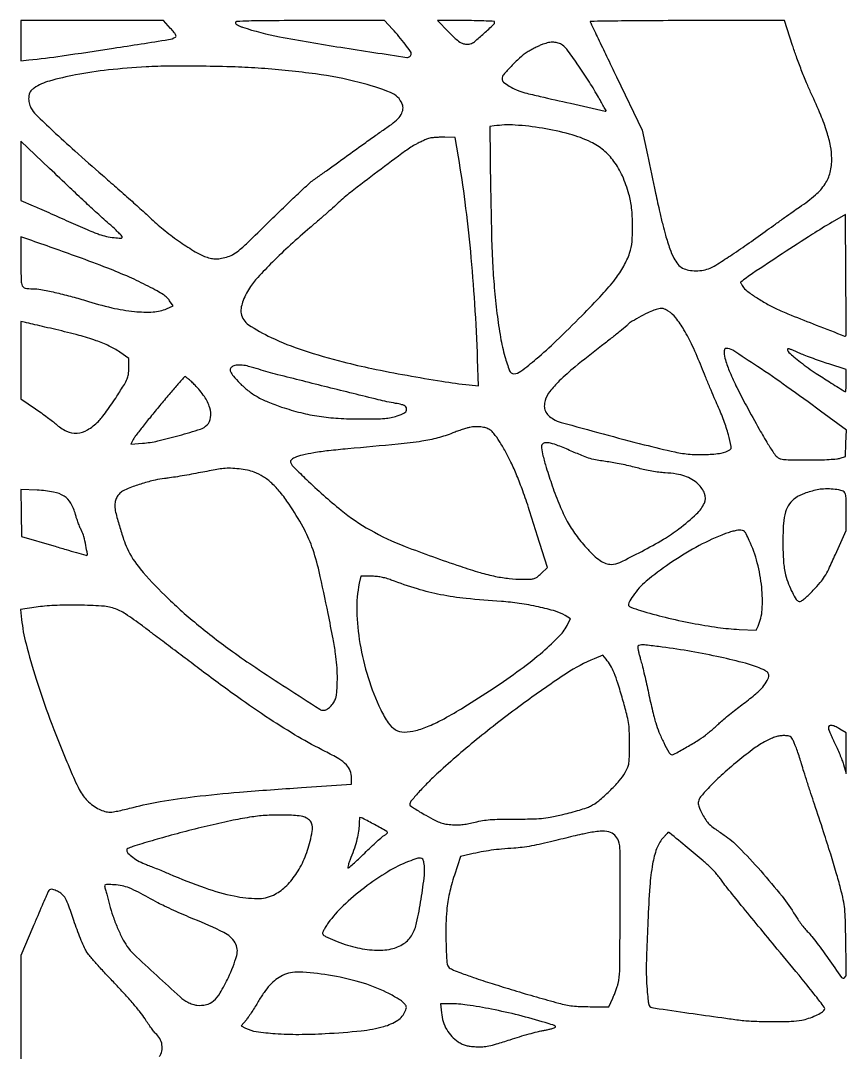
# Model space of a CAD drawing. Extents: x 39 to 593, y 49 to 1210.
# Drawn here: x 39 to 593, y 517 to 1210 of the extents above; entities that cross this region are included whole.
import ezdxf

# ---------------------------------------------------------------- set-up
doc = ezdxf.new("R2010")
doc.units = 0

msp = doc.modelspace()

# ---------------------------------------------------------------- linework, layer by layer
for points in [[(39, 1196.547115), (39, 1183.09423), (44.25, 1183.625499, 0.010287), (66.618805, 1186.35505, 0.002951), (101.142303, 1191.498656, 0.000776), (138.151852, 1197.294964, 0.088555), (142.788783, 1198.901673, 0.299565), (143.129861, 1199.559268, 0.102192), (142.788599, 1200.634545, 0.044915), (141.660163, 1202.281281, 0.010445), (139.468397, 1204.823926), (134.814661, 1210), (86.907331, 1210), (39, 1210)], [(183, 1208.580367, 0.213901), (183.295824, 1207.920506, 0.041955), (184.361119, 1207.120647, 0.036799), (185.886979, 1206.313406, 0.023958), (187.75, 1205.601208, 0.032397), (212.56858, 1199.198879, 0.00816), (253.71347, 1192.078022, 0.002211), (298.046514, 1185.349179, 0.457715), (301, 1187.899589, 0.159579), (300.519842, 1189.365734, 0.005817), (296.94887, 1194.116045, 0.010943), (292.766948, 1199.307305, 0.010641), (288.323652, 1204.360184), (283.147305, 1210), (233.073652, 1210, 0.000846), (205.313312, 1209.953042, 0.00624), (192.068061, 1209.742912, 0.004879), (183.808054, 1209.428048, 0.400265)], [(326.025028, 1202.462698, 0.012843), (331.202439, 1197.503593, 0.059374), (334.572797, 1195.099642, 0.101565), (337.462266, 1194.210482, 0.085708), (340.658056, 1194.450313, 0.113866), (343.397844, 1195.851215, 0.008401), (349.797415, 1201.421383, 0.005873), (356.210551, 1207.333412, 0.206431), (357, 1209.164062, 0.399402), (356.677658, 1209.50322, 0.001844), (351.352664, 1209.754443, 0.006789), (345.146729, 1209.939917, 0.004075), (337.775028, 1210), (318.550055, 1210)], [(421.166667, 1209.118081, 0.021117), (421.461691, 1208.427215, 0.000044), (426.473493, 1197.942717, 0.000308), (432.121766, 1186.148133, 0.000192), (438.764375, 1172.312727), (456.028749, 1136.389292), (459.514897, 1119.944646, 0.000425), (464.981235, 1094.266719, 0.002719), (467.832308, 1081.275544, 0.005377), (469.810568, 1072.910675, 0.009618), (471.641743, 1066.088068, 0.012847), (474.585247, 1056.807938, 0.036372), (477.264255, 1050.568264, 0.053775), (480.011397, 1046.426996, 0.101824), (483.125446, 1043.936002, 0.070784), (487.216091, 1042.532976, 0.047086), (492.159561, 1042.062054, 0.046338), (497.210734, 1042.526745, 0.06055), (501.631161, 1043.919864, 0.034711), (506.790193, 1046.709172, 0.005579), (516.389478, 1052.946298, 0.005992), (527.782254, 1060.729465, 0.004649), (540, 1069.463263, -0.00183), (545.456842, 1073.410741, -0.001351), (551.524099, 1077.74127, -0.001365), (557.280288, 1081.802764, -0.003061), (561.677783, 1084.847634, 0.027304), (572.36173, 1093.038709, 0.069583), (578.808436, 1100.342111, 0.086627), (582.192315, 1108.097846, 0.062387), (583.268582, 1117.5, 0.045264), (582.426313, 1125.802325, 0.02854), (580.02703, 1135.252472, 0.022116), (575.867588, 1146.649955, 0.010218), (569.510118, 1161.095639, -0.010101), (566.350384, 1168.270738, -0.00587), (562.833711, 1177.002277, -0.005866), (559.513526, 1185.839016, -0.009848), (556.959261, 1193.345639), (551.655903, 1210), (486.244618, 1210, 0.001186), (460.508893, 1209.938941, 0.002201), (439.626451, 1209.747903, 0.000221), (421.421882, 1209.493139, 0.519889)], [(389.402309, 1194.13029, 0.019432), (387.062542, 1193.165405, 0.010067), (384.215137, 1191.789493, 0.009994), (381.342002, 1190.256069, 0.014957), (378.902309, 1188.793151, 0.039485), (373.734024, 1184.872432, 0.021344), (368.00077, 1179.306398, 0.01551), (362.999436, 1173.678266, 0.175644), (362, 1170.920976, 0.21885), (363.020675, 1168.70076, 0.04045), (366.756377, 1165.987708, 0.038888), (371.768163, 1163.444829, 0.035102), (377.286075, 1161.606314, 0.006672), (387.457672, 1159.137611, 0.001003), (407.939099, 1154.498346, 0.000051), (431.277203, 1149.26368, 0.255097), (431.721185, 1149.390867, 0.33425), (431.750049, 1149.585656, 0.000665), (430.161801, 1152.497272, 0.004002), (428.325456, 1155.790217, 0.002425), (426.102043, 1159.659495, 0.011365), (419.807009, 1169.946872, 0.008726), (412.48458, 1180.899275, 0.005284), (405.454391, 1190.802393, 0.090963), (402.589571, 1193.533268, 0.065772), (399.73228, 1194.908868, 0.068128), (396.649996, 1195.473848, 0.060832), (393.240128, 1195.213261, 0.038642)], [(123, 1178.973273, 0.013207), (97.720657, 1176.871793, 0.019548), (75.725361, 1173.582557, 0.021461), (58.18327, 1169.466909, 0.079713), (47.90685, 1164.723399, 0.032222), (46.141918, 1163.365011, 0.079664), (45.103693, 1162.110707, 0.081237), (44.521123, 1160.610095, 0.034502), (44.220876, 1158.467356, 0.036815), (44.227067, 1156.623442, 0.032858), (44.499379, 1154.727412, 0.033528), (45.007959, 1152.927443, 0.043714), (45.720876, 1151.372042, 0.069655), (49.197164, 1146.857899, 0.005131), (60.487691, 1136.014163, 0.006467), (75.21265, 1122.514305, 0.003501), (93.657454, 1106.268827, -0.001772), (102.936552, 1098.152958, -0.001588), (112.504429, 1089.670343, -0.001592), (121.045816, 1082.000217, -0.004985), (126.71952, 1076.768827, 0.020816), (135.720509, 1068.981937, 0.016125), (146.12336, 1061.24738, 0.015915), (156.071181, 1054.79713, 0.051105), (163.201658, 1051.428851, 0.033106), (166.874114, 1050.400608, 0.054684), (170.076723, 1050.087196, 0.048426), (173.533455, 1050.46368, 0.02043), (178.068499, 1051.602926, 0.0679), (182.000396, 1053.3709, 0.037657), (186.24759, 1056.489975, 0.015826), (192.694995, 1062.381299, 0.00174), (207, 1076.405595, -0.002816), (216.365087, 1085.54744, -0.003644), (225.065625, 1093.823778, -0.002764), (232.440666, 1100.66136, -0.03225), (235.5, 1103.123174, 0.002195), (238.517978, 1105.266394, 0.000288), (244.90625, 1109.850932, 0.000335), (252.47597, 1115.297639, 0.00028), (260.5, 1121.086241, -0.000876), (268.591458, 1126.908837, -0.000996), (276.364965, 1132.458564, -0.000903), (282.985751, 1137.147461, -0.00557), (286.423285, 1139.515737, 0.037589), (291.154344, 1143.242974, 0.073431), (294.173039, 1146.962334, 0.09922), (295.439308, 1150.571925, 0.133866), (295.004557, 1153.988999, 0.203341), (287.130049, 1161.730577, 0.031874), (265.953653, 1168.559467, 0.028616), (236.834287, 1174.190055, 0.015462), (200.5, 1177.940943, 0.009667), (182.739986, 1178.876241, 0.004991), (160.499452, 1179.394556, 0.004932), (138.76889, 1179.469646, 0.01253)], [(356.608981, 1139.270138), (353.717961, 1138.83994), (354.309378, 1096.16997, 0.002442), (354.847995, 1067.438219, 0.006958), (355.599078, 1047.442868, 0.00912), (356.761103, 1030.798307, 0.008053), (358.567446, 1013.5, 0.01348), (360.95355, 997.397232, 0.024646), (363.893796, 984.452551, 0.023216), (367.025818, 974.971387, 0.310794), (369.89101, 973, 0.164572), (374.628028, 974.602563, 0.013432), (384.953596, 982.940516, 0.014466), (398.313813, 995.019885, 0.00618), (415.5, 1011.898904, 0.008159), (429.211682, 1026.160605, 0.024523), (437.913493, 1036.483679, 0.035067), (443.644878, 1045.207943, 0.044462), (447.595157, 1054, 0.062998), (449.215173, 1061.69205, 0.02327), (449.60599, 1072.785879, 0.023555), (448.933958, 1084.276579, 0.042895), (447.148098, 1093.5, 0.035078), (442.72447, 1105.72785, 0.053421), (437.079791, 1115.496007, 0.06011), (430.083209, 1122.994265, 0.063732), (421.632235, 1128.442446, 0.044915), (407.253196, 1133.782088, 0.025203), (389.030505, 1137.769138, 0.025226), (370.820848, 1139.864513, 0.053011)], [(39, 1109.240567), (39, 1089.297409), (47.25, 1085.735011, -0.001917), (51.461302, 1083.897353, -0.000634), (57.629687, 1081.168139, -0.000632), (64.460743, 1078.125022, -0.000717), (71, 1075.190729, 0.002725), (77.300864, 1072.393751, 0.003027), (83.415625, 1069.763168, 0.002801), (88.656809, 1067.580442, 0.015742), (91.5, 1066.518273, 0.028307), (96.372332, 1065.172709, 0.024621), (101.597698, 1064.310038, 0.017407), (106.171504, 1063.945312, 0.427386), (107, 1064.737528, 0.190802), (106.751798, 1065.364269, 0.005481), (104.725203, 1067.474837, 0.010361), (102.223666, 1069.920038, 0.00686), (99.256011, 1072.627431, -0.002661), (90.162966, 1080.784176, -0.003189), (81.693564, 1088.562248, -0.002527), (71.887515, 1097.776718, -0.000951), (58.25, 1110.771291), (39, 1129.183726)], [(313.455978, 1131.085818, 0.032979), (311.893383, 1130.590119, 0.009574), (309.556568, 1129.623356, 0.00958), (306.959553, 1128.430495, 0.0101), (304.455978, 1127.158963, 0.036124), (297.067965, 1122.502806, 0.002858), (278.473126, 1108.649896, 0.003422), (260.248363, 1094.713346, 0.025578), (252, 1087.611674, -0.00905), (249.397006, 1085.216327, -0.001719), (244.5625, 1080.956058, -0.001834), (238.88131, 1076.020939, -0.001684), (233, 1070.984137, 0.009364), (219.929226, 1059.437518, 0.010723), (207.889704, 1047.908595, 0.010986), (198.039649, 1037.620325, 0.040227), (192.501675, 1030.503242, 0.029141), (189.76453, 1025.751228, 0.035607), (187.800125, 1021.014557, 0.039826), (186.738564, 1016.720155, 0.08813), (186.782547, 1013.357202, 0.202407), (191.806072, 1005.826796, 0.035329), (207.00765, 997.274734, 0.031111), (228.469886, 988.711919, 0.017533), (255.407776, 980.897052, 0.010721), (274.588364, 976.489876, 0.005925), (298.18716, 971.888639, 0.005918), (321.556602, 967.904163, 0.012316), (339.876268, 965.46421), (346.252537, 964.774316), (345.580855, 982.637158, 0.006546), (343.692301, 1019.871746, 0.007699), (340.899197, 1055.078793, 0.008185), (337.227802, 1088.03739, 0.010214), (332.694373, 1118.5), (330.48741, 1131.5), (323.493705, 1131.667392, 0.010404), (320.592877, 1131.676451, 0.010048), (317.660219, 1131.565604, 0.010012), (315.083212, 1131.364453, 0.035848)], [(583.5, 1074.672268, 0.009754), (570.255959, 1066.554703, 0.002807), (550.089009, 1053.485938, 0.002105), (530.135711, 1040.275465, 0.021702), (522.170097, 1034.438033, 0.330955), (522.113408, 1034.221237, 0.015753), (522.434869, 1033.49154, 0.020623), (522.908935, 1032.597821, 0.012775), (523.534716, 1031.587361, 0.085196), (526.313379, 1028.604795, 0.016935), (532.281175, 1024.371945, 0.018078), (539.422577, 1020.023827, 0.019434), (546.692165, 1016.313791, 0.012766), (556.033495, 1012.281493, 0.002555), (572.905473, 1005.60397, 0.000261), (591.909914, 998.205971, 0.297353), (592.706983, 998.373649, 0.198481), (592.835493, 998.683173, 0.000083), (592.853184, 1010.531759, 0.001208), (592.838846, 1023.718364, 0.000732), (592.761348, 1039.319616), (592.5, 1079.94987)], [(39, 1048.06277, 0.004056), (39.102661, 1035.406795, 0.098742), (39.843879, 1031.980839, 0.253876), (41.809668, 1030.443706, 0.040598), (46.842916, 1030.013655, -0.044456), (52.322766, 1029.502901, -0.009473), (61.711003, 1027.592623, -0.010114), (72.237621, 1025.017614, -0.011251), (82.281353, 1022.100818, 0.019325), (99.965894, 1017.273238, 0.03181), (115.254341, 1014.739354, 0.038327), (127.785499, 1014.438165, 0.090948), (136.824676, 1016.592635), (141.149352, 1018.5), (138.823991, 1022, 0.065245), (137.073838, 1024.008676, 0.032122), (134.391435, 1026.088529, 0.02207), (130.440596, 1028.517252, 0.007503), (124.499315, 1031.701887, 0.015255), (111.802545, 1037.780909, 0.010906), (97.259454, 1043.830661, 0.006919), (77.044491, 1051.406485, 0.001788), (44.25, 1063.049493), (39, 1064.892277)], [(463.897471, 1015.624643, 0.031257), (459.784595, 1013.857791, 0.009613), (453.815345, 1010.693228, 0.005289), (447.856347, 1007.302863, 0.122956), (446.470411, 1005.952123, -0.084025), (445.887133, 1005.28874, -0.000844), (440.988707, 1001.325772, -0.002725), (435.304442, 996.793781, -0.001761), (428.676446, 991.60593, 0.005678), (410.948719, 977.50478, 0.021584), (400.375311, 968.109572, 0.034632), (393.984272, 960.995845, 0.093169), (390.875617, 954.979184, 0.073722), (390.330022, 951.214409, 0.104204), (391.037135, 947.911707, 0.097663), (393.068743, 945.025161, 0.058244), (396.433314, 942.486212, 0.065284), (401.678581, 940.270353, 0.001282), (429.856727, 932.569979, 0.003479), (457.41723, 925.319693, 0.008308), (478, 920.420696, 0.035538), (488.167959, 918.925469, 0.028674), (499.209713, 918.730796, 0.028302), (509.073211, 919.683531, 0.105338), (514.874179, 921.885501, 0.310256), (515.792737, 924.079912, 0.015683), (513.87802, 932.02051, 0.02162), (510.839367, 941.467266, 0.016617), (506.742628, 951.5, -0.004204), (504.434206, 956.775167, -0.00194), (501.515316, 963.675, -0.001921), (498.502414, 970.953217, -0.002667), (495.8624, 977.5, 0.013921), (489.831466, 991.536397, 0.025944), (484.056265, 1002.481344, 0.031911), (478.582955, 1010.461015, 0.088283), (473.525117, 1014.984477, 0.028877), (470.986514, 1016.357632, 0.093195), (469.136624, 1016.834417, 0.082796), (467.120479, 1016.63453, 0.019808)], [(39, 982.096305), (39, 956.154506), (48.75, 949.432527, -0.004869), (52.765923, 946.60573, -0.004714), (56.769941, 943.670974, -0.004661), (60.244648, 941.022625, -0.017275), (62.360436, 939.258104, 0.072087), (69.611658, 934.447614, 0.126043), (76.645665, 933.087155, 0.120248), (83.698832, 935.261669, 0.06222), (91.014744, 940.971104, 0.029515), (93.266386, 943.513511, 0.007955), (96.527486, 947.804171, 0.008027), (100.081217, 952.803805, 0.008235), (103.441672, 957.872883, 0.004178), (108.434294, 965.825882, 0.037973), (110.311131, 969.46357, 0.068409), (111.133679, 972.508913, 0.028994), (111.426928, 976.738171), (111.5, 983.230576), (105.304574, 987.500968, 0.040983), (98.287064, 991.533628, 0.025287), (89.473501, 995.147155, 0.019223), (77.991454, 998.700088, 0.008369), (62.5, 1002.571814, -0.000021), (55.057465, 1004.300426, -0.00003), (48.420312, 1005.842698, -0.000017), (42.819649, 1007.144681, -0.000416), (41.25, 1007.511013), (39, 1008.038104)], [(511, 987.538095, 0.078505), (511.841078, 982.214259, 0.019825), (514.881663, 973.962057, 0.017222), (519.579159, 963.640725, 0.009413), (526.006126, 951.306903, 0.002836), (534.593411, 935.768351, 0.009587), (540.453128, 925.760945, 0.01144), (544.737506, 919.102721, 0.091537), (547.285862, 916.512328, 0.109583), (549.168598, 915.732431, 0.025612), (552.580185, 915.309948, 0.015532), (557.989232, 915.088408, 0.003251), (567.472506, 915.056442, 0.004959), (575.225337, 915.157606, 0.008759), (581.619716, 915.416607, 0.008674), (586.595377, 915.792224, 0.059057), (589, 916.306442), (592.5, 917.5), (592.788775, 926.23918), (593.07755, 934.97836), (575.788775, 947.82066, 0.005084), (553.206453, 964.241408, 0.008034), (533.478718, 977.809842, 0.004258), (516.810174, 988.680536, 0.143315), (512.301351, 990, 0.182358), (511.804463, 989.812544, 0.091008), (511.382149, 989.277048, 0.070875), (511.096087, 988.480413, 0.050852)], [(553.569263, 988.680101, 0.114973), (554.559034, 987.218815, 0.010363), (557.886015, 984.266619, 0.012376), (562.228431, 980.752879, 0.007626), (567.5, 976.825479, 0.012432), (572.794943, 973.20155, 0.003017), (581.723858, 967.487329, 0.000569), (591.569688, 961.285388, 0.141172), (592.560323, 961, 0.393141), (592.73775, 961.165012, 0.003371), (592.870845, 963.186801, 0.009212), (592.968392, 965.58995, 0.005536), (593, 968.44443), (593, 975.888859), (581.397176, 979.510935, -0.006573), (576.383512, 981.148692, -0.004936), (570.908735, 983.077615, -0.00499), (565.792806, 984.995091, -0.011414), (561.985174, 986.566505, 0.002087), (556.10549, 989.122417, 0.039979), (554.215336, 989.761341, 0.347008), (553.61577, 989.49218, 0.215032)], [(181.18054, 977.943143, 0.200899), (179.71581, 976.500271, 0.200064), (179.712759, 974.440942, 0.078118), (181.59242, 971.370672, 0.01628), (185.854549, 966.682456, 0.034437), (191.386155, 961.716533, 0.035932), (197.472242, 957.633764, 0.031465), (204.763885, 954.056093, 0.017724), (214, 950.602882, 0.019135), (226.889764, 946.839361, 0.024035), (239.089236, 944.394895, 0.022791), (251.979637, 943.047865, 0.014676), (267, 942.609216, 0.003606), (277.286465, 942.685008, 0.016582), (283.242327, 942.969572, 0.027703), (287.515808, 943.555665, 0.03197), (291.493848, 944.595212, 0.016709), (294.166494, 945.579713, 0.038359), (296.084081, 946.537035, 0.052969), (297.328791, 947.474563, 0.158598), (297.837628, 948.395388, 0.125142), (297.737726, 950.09428, 0.176635), (296.819606, 951.283658, 0.082471), (294.713877, 952.171889, 0.014166), (290.453706, 953.063313, -0.015558), (278.861693, 955.5226, -0.000979), (244.984828, 963.889247, -0.001087), (211.412121, 972.328131, -0.013193), (198.627011, 975.932916, 0.009794), (191.850214, 977.893471, 0.036845), (187.507559, 978.721323, 0.057994), (184.223865, 978.717575, 0.066187)], [(132.201005, 951.558858, 0.002817), (125.917293, 943.878141, 0.003852), (120.350877, 936.885958, 0.00253), (115.756255, 930.960842, 0.044349), (114.452885, 928.908889), (112.793536, 925.700063), (120.646768, 926.301477, 0.036926), (130.87735, 927.850313, 0.012862), (145.326275, 931.536562, 0.008622), (159.461592, 935.797258, 0.118785), (164, 938.557766, 0.172224), (166.367401, 943.499412, 0.100537), (165.738933, 950.113362, 0.075205), (162.133127, 957.669105, 0.046994), (155.885124, 965.25, 0.007613), (153.623572, 967.453246, 0.011233), (151.567066, 969.310938, 0.006668), (149.802192, 970.793995, 0.173075), (149.224889, 971, 0.215168), (148.617775, 970.726055, 0.000962), (143.83839, 965.289164, 0.004299), (138.436255, 959.011887, 0.002672)], [(340.331605, 936.953797, 0.022582), (338.235098, 936.44125, 0.007648), (335.234017, 935.51217, 0.007588), (331.944249, 934.382791, 0.008647), (328.831605, 933.199928, -0.029546), (318.771566, 929.850691, -0.028024), (308.208346, 927.640327, -0.013597), (292.282898, 925.670774, -0.001787), (258.352407, 922.530668, 0.006197), (245.564655, 921.23337, 0.012676), (235.58072, 919.838148, 0.015804), (227.909653, 918.316626, 0.042117), (222.602406, 916.607234, 0.118727), (220.332961, 914.945146, 0.311379), (220.144186, 913.036714, 0.071278), (222.440355, 910.000183, 0.004222), (230.717178, 901.932686, 0.019703), (253.853595, 881.44538, 0.042957), (273.405804, 868.083797, 0.036598), (296.83144, 857.042279, 0.01095), (334, 843.668206, 0.009668), (347.157913, 839.537885, 0.019911), (357.625077, 836.920727, 0.024318), (366.745294, 835.481012, 0.026992), (375.649191, 835, 0.007847), (381.128726, 835.086001, 0.067179), (383.543029, 835.489365, 0.092239), (385.453477, 836.492863, 0.020759), (388.252609, 838.89455), (392.427772, 842.789101), (385.631986, 864.64455, 0.003433), (380.209155, 881.671275, 0.007955), (375.849421, 894.353599, 0.010308), (371.935576, 904.515602, 0.014025), (367.963202, 913.5, 0.015025), (364.193522, 920.841045, 0.0177), (360.177733, 927.542862, 0.017056), (356.42547, 932.919055, 0.091941), (353.813673, 935.322986, 0.0669), (351.124433, 936.546615, 0.043286), (347.773077, 937.250056, 0.040395), (344.072529, 937.396784, 0.038394)], [(389.121611, 925.646532, 0.208578), (388.446802, 923.312694, 0.024931), (389.42928, 917.902698, 0.019418), (391.627143, 909.909342, 0.005546), (395.652279, 897.691684, 0.015688), (400.660516, 884.41511, 0.027494), (405.736407, 873.828002, 0.030982), (411.460646, 864.777997, 0.028496), (418.409812, 856.235439, 0.017924), (423.557707, 850.98698, 0.042734), (427.821944, 847.582094, 0.058645), (431.612956, 845.650482, 0.088752), (435.248684, 845, 0.112735), (441.067886, 846.32894, 0.008376), (455.723061, 853.69589, 0.012594), (470.383811, 861.852916, 0.030348), (480.671378, 868.794717, 0.022783), (492.56825, 878.811849, 0.104763), (497.752814, 886.125848, 0.194866), (497.898159, 892.451969, 0.116561), (493.626799, 898.776356, 0.048242), (489.328733, 902.032264, 0.055211), (484.670299, 904.234373, 0.0461), (478.980246, 905.621616, 0.021709), (471.447994, 906.404684, -0.016938), (467.290892, 906.796824, -0.010819), (462.490811, 907.520134, -0.010818), (457.72525, 908.450655, -0.0169), (453.673707, 909.477701, 0.011517), (449.603083, 910.556345, 0.006144), (444.524821, 911.711738, 0.006112), (439.307086, 912.765065, 0.009473), (434.77687, 913.533514, -0.004778), (425.846283, 914.962255, -0.027386), (421.170623, 916.022327, -0.027518), (416.647961, 917.585277, -0.004853), (408.361729, 921.063874, 0.007825), (399.664345, 924.654419, 0.035526), (394.438037, 926.298903, 0.068419), (391.101265, 926.624265, 0.212789)], [(175, 909.312215, 0.014473), (172.856122, 909.012154, 0.001716), (168.121875, 908.192493, 0.00205), (162.499836, 907.175456, 0.00168), (156.5, 906.043794, -0.003589), (150.305349, 904.899867, -0.003592), (144.096396, 903.845278, -0.003513), (138.664514, 903.001899, -0.014231), (135.338795, 902.605782, 0.037546), (129.070189, 901.56104, 0.014099), (120.479583, 899.198324, 0.01352), (112.181139, 896.414795, 0.050262), (107.225074, 894.013945, 0.061911), (104.940633, 892.184617, 0.071527), (103.300694, 889.931174, 0.069682), (102.332859, 887.256204, 0.054763), (102.029035, 884.1849, 0.060613), (102.589384, 879.961019, 0.007302), (105.077066, 870.886806, 0.009144), (107.901808, 861.770246, 0.028608), (110.257592, 855.802162, 0.067935), (119.148521, 841.894912, 0.022844), (135.604946, 824.2358, 0.02108), (156.794702, 805.165458, 0.01694), (181.08378, 786.439821, 0.008479), (196.60369, 775.686208, 0.003761), (217.423843, 762.002061, 0.000746), (239.54813, 747.744715, 0.143715), (242.085563, 747, 0.13381), (244.242169, 747.587673, 0.05825), (246.628031, 749.395581, 0.054189), (248.759224, 751.937626, 0.062356), (250.177609, 754.765637, 0.049887), (250.733894, 757.032496, 0.015148), (251.125105, 760.553354, 0.013493), (251.358625, 764.923694, 0.008674), (251.404567, 770, 0.017672), (251.080773, 777.415175, 0.016838), (250.232841, 784.910266, 0.010393), (248.538159, 794.956724, 0.002325), (245.212354, 812.015451, 0.00684), (239.159738, 840.290788, 0.029728), (234.358913, 856.738335, 0.04049), (228.389265, 869.950553, 0.021026), (218.964073, 885.41509, 0.022437), (213.11082, 893.371442, 0.037712), (207.433085, 899.411076, 0.044091), (201.651949, 903.831164, 0.052437), (195.5, 906.878052, 0.037681), (191.012469, 908.167259, 0.021563), (185.447074, 909.072859, 0.021521), (179.787252, 909.499006, 0.035573)], [(39.223882, 879.523183), (39.5, 863.760662), (61, 857.403927, 0.000366), (69.27088, 854.965121, 0.000595), (76.298611, 852.907551, 0.000063), (82.581881, 851.076924, 0.055751), (82.888889, 851.023595, 0.477476), (83.602285, 851.804168, 0.009935), (82.584333, 857.722318, 0.018322), (81.216753, 863.647171, 0.051429), (79.69407, 867.617021, -0.017936), (78.613592, 869.95346, -0.00992), (77.454807, 872.876305, -0.009881), (76.396646, 875.88829, -0.015665), (75.623217, 878.511092, 0.06627), (72.543385, 886.051174, 0.122209), (67.991403, 890.808549, 0.097431), (60.979711, 893.528103, 0.032108), (49.941339, 894.76463), (38.947763, 895.285704)], [(573.5, 895.019149, 0.0297), (564.878837, 892.581967, 0.068639), (558.897236, 889.528803, 0.087593), (554.870205, 885.514976, 0.078351), (552.269751, 880.211987, 0.059724), (550.850563, 872.423057, 0.015553), (550.470482, 859.680134, 0.016144), (550.903949, 846.7729, 0.047347), (552.324025, 838, 0.025737), (554.28758, 831.796907, 0.028422), (556.82452, 826.036599, 0.025885), (559.449733, 821.487963, 0.204101), (561.425751, 820.156524, 0.186714), (562.658151, 820.379414, 0.030315), (564.691106, 821.796395, 0.024098), (567.365679, 824.130424, 0.008992), (570.897632, 827.650257, 0.01511), (575.516638, 832.719929, 0.038618), (578.447958, 836.727655, 0.028017), (581.217587, 841.818168, 0.005013), (585.75, 851.642752), (593, 867.781479), (593, 880.355556, 0.003316), (592.948622, 888.10181, 0.035288), (592.684859, 891.241555, 0.099192), (592.058223, 892.947128, 0.13317), (590.86582, 894.071811, 0.087078), (587.946206, 895.031828, 0.02237), (582.98553, 895.5257, 0.023657), (577.725707, 895.563529, 0.044032)], [(509.5, 864.687426, 0.03071), (492.132452, 856.405497, 0.023481), (474.222215, 845.342598, 0.023478), (458.80636, 833.690778, 0.070133), (449.945588, 823.919874, 0.016083), (446.998803, 819.265195, 0.256257), (446.943774, 817.461905, 0.193511), (448.451507, 816.146735, 0.009061), (455, 813.999351, 0.014977), (471.552273, 809.439811, 0.012205), (489.515115, 805.527795, 0.012516), (506.764863, 802.655531, 0.02258), (521.027122, 801.299194), (532.554245, 800.726258), (533.774449, 803.404316, 0.091594), (536.553874, 814.528179, 0.040915), (536.256783, 829.672961, 0.038861), (533.297233, 846.02212, 0.043813), (527.909654, 861.045079, 0.007654), (525.810274, 865.422217, 0.078967), (524.64996, 867.047073, 0.151721), (523.322151, 867.758583, 0.050656), (521.101962, 867.957923, 0.052244), (519.199513, 867.736101, 0.013575), (516.208076, 866.979858, 0.013652), (512.827039, 865.926328, 0.01355)], [(266.157728, 832.25, 0.058435), (264.440613, 813.713766, 0.035954), (266.549188, 791.872059, 0.034078), (272.050493, 769.020653, 0.035163), (280.562602, 747.37509, 0.03505), (285.544513, 738.573088, 0.113512), (290.382093, 733.978653, 0.13643), (296.1923, 732.418182, 0.060533), (304.129513, 733.453634, 0.038927), (313.025521, 736.485407, 0.023361), (323.065659, 741.372359, 0.015383), (336.254666, 749.108182, 0.004543), (355.971571, 761.754722, 0.013027), (374.201203, 774.372683, 0.019804), (389.285982, 786.350846, 0.021941), (400.597487, 796.985883, 0.080776), (406.212251, 805), (407.902654, 808.5), (404.340328, 810.653997, 0.065846), (397.813792, 813.508784, 0.016051), (386.402378, 816.407242, 0.016824), (373.553832, 818.785027, 0.02105), (361.5, 820.082806, -0.009187), (337.896702, 822.05902, -0.02242), (320.639185, 824.60967, -0.025798), (305.1733, 828.446164, -0.016475), (287.630941, 834.409514, 0.018302), (284.067748, 835.60628, 0.025033), (280.778264, 836.402124, 0.025722), (277.497615, 836.850687, 0.021117), (273.963805, 837), (267.165728, 837)], [(49.155176, 816.195615), (38.810353, 814.595236), (39.464735, 808.047618, 0.039057), (42.410687, 791.64293, 0.012566), (49.269104, 767.871831, 0.012127), (58.480465, 741.00336, 0.011342), (69.178691, 714, 0.002667), (74.96863, 700.502602, 0.016957), (78.176413, 693.76716, 0.03376), (80.710965, 689.5947, 0.051179), (83.494509, 686.392965, 0.03048), (87.514741, 683.061759, 0.04188), (91.521717, 680.619966, 0.047629), (95.391268, 679.126255, 0.069954), (99, 678.64151, 0.042891), (101.034119, 678.828941, 0.006827), (104.96577, 679.59024, 0.00752), (109.583722, 680.622708, 0.006522), (114.394111, 681.840979, -0.023728), (132.539252, 685.777553, -0.012196), (155.57178, 689.065645, -0.009035), (185.798049, 692.078281, -0.003621), (227.25, 695.152617), (261, 697.410093), (260.993411, 701.455046, 0.091259), (260.07257, 706.412864, 0.104143), (257.459476, 710.461131, 0.064716), (252.37595, 714.4131, 0.016642), (243.221051, 719.394007, -0.016539), (225.178467, 729.205624, -0.012431), (205.985456, 741.13224, -0.010475), (184.335506, 756.001676, -0.005926), (158.704602, 774.871629, -0.000015), (147.79193, 783.107461, -0.000014), (136.672602, 791.500244, -0.000014), (126.827861, 798.931826, -0.000048), (120.5, 803.709818, 0.016357), (109.141859, 811.718175, 0.066532), (101.540124, 815.376615, 0.062717), (93.029048, 817.017077, 0.013507), (78, 817.590367, 0.005554), (69.002648, 817.590422, 0.009304), (61.442771, 817.365758, 0.01092), (54.931811, 816.908227, 0.015374)], [(453, 789.357813, 0.0518), (453.102811, 788.36809, 0.006463), (453.574768, 786.256973, 0.007558), (454.207445, 783.758198, 0.006197), (454.956658, 781.107813, -0.010499), (455.909217, 777.623852, -0.003064), (457.229108, 772.224825, -0.003077), (458.640768, 766.126694, -0.003292), (459.945014, 760.14691, 0.003498), (461.260485, 754.127605, 0.003147), (462.705978, 747.910636, 0.003154), (464.072668, 742.351124, 0.009932), (465.086761, 738.64691, 0.025907), (467.294749, 732.382843, 0.016441), (470.475825, 725.327253, 0.010087), (473.811699, 718.866405, 0.178768), (475.547415, 717.343432, 0.219714), (477.232619, 717.455068, 0.004175), (485.106501, 721.828989, 0.010819), (492.786322, 726.401671, 0.022739), (498.5, 730.345504, 0.010699), (500.41783, 731.868085, 0.004466), (502.940625, 733.998812, 0.004416), (505.60148, 736.328369, 0.005707), (508, 738.515596, -0.012105), (510.767232, 740.974955, -0.004819), (514.675, 744.21805, -0.004766), (518.95988, 747.637546, -0.005977), (523, 750.722007, 0.012877), (531.507934, 757.405284, 0.037162), (536.908349, 762.599115, 0.056075), (539.998075, 766.940106, 0.127316), (541, 770.811115, 0.144963), (540.698857, 771.827978, 0.078111), (539.818133, 772.808668, 0.050742), (538.285514, 773.816627, 0.018526), (535.937054, 774.931733, 0.037265), (525.369497, 778.5722, 0.010547), (508.440151, 782.646516, 0.010532), (489.000003, 786.466311, 0.010739), (469.541536, 789.436581, 0.002773), (459.577689, 790.683069, 0.030928), (455.583869, 790.911258, 0.110886), (453.707231, 790.480496, 0.288718)], [(423.878823, 781.645872, 0.048073), (405.316124, 771.811931, 0.01193), (377.028171, 752.162499, 0.012443), (346.572014, 728.727188, 0.014824), (319.092977, 705.089934, 0.011527), (312.07172, 698.375282, 0.014102), (305.837921, 691.769865, 0.009052), (300.794887, 685.904522, 0.178186), (300.015922, 683.698084, 0.240328), (300.36987, 683.026432, 0.006595), (303.180302, 681.100001, 0.012228), (306.650787, 678.908409, 0.007914), (310.765922, 676.535963, 0.006871), (317.186403, 673.083238, 0.03444), (320.927295, 671.45374, 0.048677), (324.239967, 670.626634, 0.023219), (328.612874, 670.183588, 0.019953), (332.342125, 670.128981, 0.021718), (335.95912, 670.377821, 0.020577), (339.707344, 670.956839, 0.014805), (343.836378, 671.897625, -0.020739), (348.907854, 672.990016, -0.023033), (353.878168, 673.612676, -0.015565), (360.272772, 673.916263, -0.004078), (370.539868, 674, 0.004411), (381.800498, 674.099347, 0.019752), (388.385812, 674.476063, 0.023705), (394.351267, 675.341335, 0.00834), (402.816364, 677.129003, 0.008199), (408.40792, 678.504464, 0.008457), (413.89363, 680.049353, 0.008237), (418.59881, 681.545654, 0.035384), (421.310886, 682.676702, 0.05661), (426.857274, 686.30219, 0.019397), (434.01762, 692.7209, 0.019476), (440.675909, 699.695165, 0.054494), (444.566599, 705.210091, 0.027854), (446.285116, 708.769296, 0.061035), (447.097306, 711.678891, 0.033827), (447.423095, 715.610959, 0.003879), (447.4878, 724.5, 0.007375), (447.352135, 733.408303, 0.030485), (446.863264, 738.769894, 0.026924), (445.702603, 744.332165, 0.004885), (442.896027, 754.5, 0.00669), (439.674135, 765.200304, 0.021863), (437.142513, 772.145016, 0.0325), (434.681826, 777.13333, 0.044423), (431.804862, 781.231881), (429.5, 783.963762)], [(581, 735.25, 0.090238), (581.196921, 734.167762, 0.007949), (582.22232, 731.569423, 0.010202), (583.56745, 728.492864, 0.007768), (585.161089, 725.177822, -0.010718), (586.883783, 721.539505, -0.00816), (588.619111, 717.485548, -0.008261), (590.121659, 713.630138, -0.019105), (591.089847, 710.677822), (592.857515, 704.5), (592.928758, 718.207846), (593, 731.915692), (588.662142, 734.457846, 0.023226), (585.272189, 736.23844, 0.083741), (582.928283, 736.887419, 0.201422), (581.576973, 736.477532, 0.223296)], [(539.03001, 726.308927, 0.040767), (531.300865, 721.499758, 0.011896), (520.241431, 712.883283, 0.012422), (509.024831, 703.232462, 0.021418), (500.255024, 694.588395, 0.01391), (495.2029, 688.850989, 0.122155), (493.738779, 685.828096, 0.146468), (493.99793, 682.710277, 0.02282), (496.544072, 677, 0.034839), (498.675968, 673.400416, 0.051655), (501.056975, 670.616672, 0.034724), (504.596689, 667.691762, 0.007895), (511, 663.260341, -0.052468), (520.750551, 655.140102, -0.011521), (535.610571, 639.140701, -0.012383), (549.944367, 622.146774, -0.035932), (558.672657, 609.5, 0.018635), (560.397999, 606.805403, 0.010355), (562.688848, 603.646875, 0.010316), (565.143331, 600.541381, 0.016402), (567.382535, 598, -0.018751), (569.933122, 595.077658, -0.006032), (573.497761, 590.559899, -0.006007), (577.346384, 585.433063, -0.006694), (580.931694, 580.395401, 0.004612), (589.898987, 567.683883, 0.441669), (591.885095, 567.453677, 0.219266), (593.022302, 569.981966, 0.002095), (592.748856, 590.685135, 0.002411), (592.403627, 606.221083, 0.017292), (591.941571, 613.710273, 0.027582), (591.030957, 619.680971, 0.011983), (589.196377, 627.5, 0.007312), (586.313252, 637.956104, 0.004315), (582.580428, 650.360572, 0.003506), (577.803536, 665.379033, 0.001838), (571.660867, 684, -0.001651), (569.320293, 691.086332, -0.00132), (566.843483, 698.7375, -0.001334), (564.588852, 705.830596, -0.003381), (562.999201, 711, 0.005717), (561.644993, 715.331641, 0.005589), (560.182222, 719.664062, 0.005517), (558.813921, 723.437983, 0.020881), (557.834737, 725.75, 0.019563), (556.473199, 728.355763, 0.123874), (555.443018, 729.424342, 0.121408), (554.020383, 729.888798, 0.018485), (551.013517, 730, 0.038235), (548.338488, 729.795142, 0.036498), (545.682715, 729.184986, 0.02984), (542.710896, 728.07163, 0.014248)], [(194, 675.407966, 0.011971), (181.573554, 673.149521, 0.006163), (166.126957, 669.759381, 0.005956), (149.668204, 665.726621, 0.006769), (134, 661.462131, 0.00144), (120.144516, 657.445587, 0.012544), (114.04092, 655.489628, 0.021599), (110.681383, 654.154028, 0.295477), (110, 653.101674, 0.203391), (110.855043, 651.086666, 0.034459), (114.123363, 648.337775, 0.034766), (118.462899, 645.611708, 0.03259), (123.231163, 643.446598, -0.004069), (126.589507, 642.147066, -0.002182), (130.714779, 640.491181, -0.002172), (134.908585, 638.76523, -0.0034), (138.5, 637.240175, 0.017224), (162.57863, 627.792204, 0.034752), (182.21608, 622.357368, 0.045042), (197.685241, 620.640999, 0.118378), (208.517767, 623.008601, 0.076443), (216.428549, 628.460576, 0.054159), (223.440205, 636.675045, 0.04907), (229.141273, 647.103576, 0.040399), (233.150143, 659.141248, 0.018574), (234.527503, 665.813299, 0.080275), (234.552625, 669.847412, 0.134877), (233.327649, 672.574956, 0.09739), (230.735513, 674.698591, 0.10249), (225.776224, 676.167388, 0.016093), (215.546298, 676.694598, 0.018672), (204.20907, 676.490142, 0.025123)], [(266, 670.394345, -0.038644), (265.647307, 665.837801, -0.022148), (264.557914, 660.429992, -0.019986), (262.818523, 654.449657, -0.015841), (260.480698, 648.13723, 0.01006), (259.529634, 645.657634, 0.015569), (258.819089, 643.477011, 0.009866), (258.330609, 641.670827, 0.263292), (258.459058, 641.207608, 0.392832), (258.905062, 641.191199, 0.00275), (262.013404, 643.902878, 0.008308), (265.605205, 647.178978, 0.004994), (269.762955, 651.178999, -0.004522), (274.039473, 655.301061, -0.006006), (278.00693, 658.967247, -0.004363), (281.386509, 661.962688, -0.058736), (282.75, 662.893804, 0.028016), (283.611382, 663.407603, 0.035684), (284.339063, 663.978428, 0.038557), (284.855113, 664.524436, 0.171688), (285, 664.933945, 0.272555), (284.521282, 665.746913, 0.001511), (276.32905, 670.258678, 0.002656), (268.371705, 674.555046, 0.123056), (266.591154, 675, 0.36053), (266.357357, 674.806232, 0.014761), (266.173651, 673.647089, 0.019866), (266.042565, 672.160116, 0.012051)], [(419, 664.511603, 0.007012), (415.476696, 663.755151, 0.001699), (409.674329, 662.403232, 0.001742), (403.02871, 660.806548, 0.001731), (396.380695, 659.160354, -0.007245), (388.59198, 657.322608, -0.010538), (381.668944, 655.946986, -0.011897), (375.469453, 655.001912, -0.01656), (369.880695, 654.472937, 0.007701), (361.687436, 653.843661, 0.011951), (354.64511, 653.023372, 0.012607), (347.934744, 651.905505, 0.010095), (340.769331, 650.374695), (334.038662, 648.794036), (329.982543, 636.326524, 0.009992), (328.017575, 629.849511, 0.015237), (326.597787, 624.148951, 0.01612), (325.583852, 618.620471, 0.013351), (324.852731, 612.679506, 0.019362), (324.331935, 603.557208, 0.009209), (324.333195, 591.792851, 0.007181), (324.703653, 580.531801, 0.058107), (325.542609, 575.440975, 0.18866), (326.532987, 574.144528, 0.030823), (329.384192, 572.646056, 0.019255), (334.195722, 570.703299, 0.00398), (342.81669, 567.68002, 0.005356), (355.424262, 563.521345, 0.003629), (369.871306, 559.042096, 0.003506), (385.075622, 554.564844, 0.003753), (400, 550.404497, 0.016675), (404.842102, 549.265608, 0.021675), (409.344317, 548.565275, 0.018495), (414.413057, 548.189567, 0.008224), (421.113436, 548.051821), (433.726873, 548), (436.281037, 553.75, 0.009303), (437.333919, 556.244353, 0.007297), (438.385367, 558.985937, 0.007387), (439.288671, 561.565356, 0.017936), (439.858014, 563.5, 0.060555), (440.981868, 572.138196, 0.001501), (441.197883, 612.05184, 0.001165), (441.201166, 652.668566, 0.081561), (440.089073, 659.346775, 0.122772), (437.617852, 663.184499, 0.129263), (433.678203, 665.322838, 0.082572), (427.729857, 665.772239, 0.027032)], [(469.685998, 660.946263, 0.092564), (465.709451, 654.054627, 0.040689), (463.017831, 643.830004, 0.026045), (461.142797, 628.786008, 0.007612), (459.821141, 605.5, 0.001043), (458.975299, 584.036774, 0.007323), (458.738185, 573.573513, 0.013581), (458.883174, 566.002715, 0.01036), (459.438408, 557.731684, 0.005104), (460.00069, 552.009922, 0.04369), (460.500193, 549.487389, 0.117048), (461.232681, 548.195661, 0.15754), (462.398887, 547.544248, 0.013333), (467.347366, 546.693658, 0.000324), (490.298361, 543.391145, 0.000614), (512.170886, 540.285676, 0.005261), (521.973766, 539.011165, 0.020438), (531.523937, 538.265726, 0.0093), (544.049748, 538.034886, 0.008481), (556.111099, 538.241575, 0.038204), (563.11351, 539.01827, 0.033704), (567.764594, 540.226807, 0.028263), (572.501832, 542.108549, 0.027218), (576.485999, 544.228766, 0.122674), (578.332345, 546.083242, 0.303909), (578.250035, 547.69561, 0.004872), (572.445249, 555.318358, 0.007086), (563.41839, 566.601926, 0.001366), (546.732831, 586.750966, -0.001205), (533.974625, 602.147328, -0.001652), (522.573076, 616.067612, -0.001062), (513.055632, 627.817059, -0.019514), (510.190541, 631.667724, 0.013524), (508.379661, 634.163393, 0.009847), (506.238383, 636.841598, 0.009961), (504.105324, 639.302952, 0.021474), (502.347407, 641.090907, 0.012018), (496.874185, 645.958443, 0.002103), (486.310132, 654.832088, 0.00027), (474.432307, 664.713543, 0.175099), (473.639399, 665, 0.197108), (473.341112, 664.877657, 0.004869), (472.278622, 663.809215, 0.009802), (471.050783, 662.499818, 0.006429)], [(299.257958, 645.499879, 0.045411), (285.226859, 638.580421, 0.025827), (269.602671, 627.878578, 0.025867), (255.283007, 615.721006, 0.048881), (245.33352, 604.318903, 0.014888), (243.659654, 601.819005, 0.022561), (242.370619, 599.541991, 0.019256), (241.502402, 597.656387, 0.241162), (241.563479, 596.897288, 0.145756), (243.485306, 595.185189, 0.012198), (249.650295, 592.47721, 0.017014), (256.644426, 589.880801, 0.021536), (263.274113, 587.986117, 0.041886), (276.391994, 585.982356, 0.071168), (287.441847, 586.80422, 0.08995), (295.952122, 590.359797, 0.121702), (301.633307, 596.416566, 0.074895), (304.620266, 604.311645, 0.012617), (307.63027, 620.22469, 0.012657), (309.832576, 636.270447, 0.074206), (309.518233, 644.75, 0.089653), (308.674069, 646.965644, 0.24339), (307.284257, 647.818609, 0.100014), (304.806141, 647.503673, 0.010405)], [(95.385635, 627.871228, -0.004402), (95.7812, 626.449523, -0.000624), (96.565217, 623.517876, -0.000711), (97.483712, 620.046282, -0.000605), (98.443108, 616.381115, 0.020441), (100.687359, 609.013517, 0.016108), (103.693815, 601.233855, 0.016474), (107.01338, 594.070159, 0.032504), (110.192557, 588.667254, 0.054057), (114.740919, 583.320167, 0.00327), (130.147177, 568.927707, 0.002935), (145.867878, 554.602673, 0.063243), (151.007623, 551.034885, 0.020937), (152.533276, 550.319228, 0.017169), (154.217018, 549.68083, 0.017507), (155.807151, 549.201002, 0.043126), (157.007623, 548.992636, 0.076569), (163.462049, 549.426901, 0.126236), (168.306186, 551.894652, 0.081093), (172.722403, 557.28204, 0.018574), (178.257166, 567.71684, 0.042492), (183.85495, 582.339541, 0.20698), (182.752164, 590.940211, 0.145625), (175.295298, 597.829523, 0.018282), (155, 606.894808, -0.005677), (148.442581, 609.627715, -0.004773), (141.55625, 612.668137, -0.004818), (135.321024, 615.565235, -0.013251), (131, 617.766108, 0.002988), (117.845652, 624.809818, 0.023604), (111.585854, 627.7449, 0.047144), (106.949752, 629.163909, 0.036606), (101.715388, 629.84624, 0.004053), (97.050549, 630.071909, 0.08588), (95.679986, 629.891182, 0.322126), (95.205209, 629.260233, 0.075644)], [(214.513105, 568.93178, 0.050132), (210.181476, 566.198894, 0.039775), (206.102647, 562.455598, 0.034699), (202.1794, 557.598008, 0.022537), (198.314047, 551.5, -0.008036), (196.311656, 548.128676, -0.006718), (194.081284, 544.614004, -0.00679), (191.954566, 541.45467, -0.018382), (190.335135, 539.292354), (186.935513, 535.084708), (189.717756, 533.661919, 0.082123), (196.963366, 531.350274, 0.019069), (209.71811, 529.982593, 0.018059), (225.475416, 529.469112, 0.012736), (243.190811, 529.98314, 0.011661), (267.427129, 531.872503, 0.042856), (282.527517, 534.726213, 0.074348), (291.903311, 538.922882, 0.15339), (297.007829, 545.0189, 0.028476), (297.644693, 546.843847, 0.119627), (297.691601, 547.995605, 0.114585), (297.205908, 549.067072, 0.02511), (295.887536, 550.619726, 0.055676), (294.416184, 551.872606, 0.011591), (291.557589, 553.708736, 0.012034), (288.120647, 555.693561, 0.011107), (284.5, 557.566691, 0.043419), (266.573927, 564.487237, 0.030175), (245.385607, 569.254641, 0.028593), (225.740392, 571.301429, 0.128018)], [(321.266607, 543.996429, 0.052331), (322.441323, 538.048692, 0.055996), (324.811315, 532.617198, 0.058038), (328.232532, 528.015035, 0.064697), (332.508693, 524.511726, 0.026147), (335.290919, 522.974102, 0.044909), (337.765929, 522.034459, 0.039686), (340.573284, 521.483611, 0.015994), (344.469691, 521.161664, 0.026247), (349.019816, 521.170889, 0.037282), (353.030284, 521.691288, 0.023045), (358.136455, 522.993211, 0.004349), (367.319316, 525.87846, -0.004764), (373.745901, 527.891839, -0.005052), (380.085366, 529.742078, -0.004827), (385.574132, 531.227005, -0.02301), (388.752238, 531.899569, 0.007976), (391.136004, 532.329616, 0.007584), (393.545394, 532.842168, 0.007555), (395.661124, 533.359662, 0.026478), (396.99804, 533.784875, 0.145201), (397.809468, 534.400788, 0.444103), (397.686545, 534.998783, 0.055434), (396.015364, 535.747953, 0.003701), (390.99804, 537.318001, 0.012774), (373.193698, 542.251683, 0.0123), (354.935614, 546.337919, 0.012631), (338.513297, 549.162255, 0.036279), (326.982774, 550), (320.722223, 550)]]:
    msp.add_lwpolyline(points, format="xyb", close=True)
msp.add_lwpolyline([(131.8321, 514.513679, 0.112486), (133.560441, 518.161338, 0.093474), (133.698338, 522.462439, 0.089499), (132.24065, 526.678507, 0.092002), (129.411172, 530.072833, -0.056003), (128.461407, 531.059211, -0.006462), (126.618089, 533.526335, -0.007717), (124.501818, 536.532964, -0.006226), (122.319109, 539.82533, 0.02387), (119.122553, 544.29613, 0.009554), (114.34614, 550.112333, 0.008641), (108.48496, 556.742183, 0.006527), (101.829554, 563.82533, -0.004517), (95.795385, 570.195783, -0.005225), (90.166741, 576.374901, -0.004693), (85.507263, 581.698447, -0.030481), (83.356164, 584.536036, -0.037757), (81.710298, 587.463127, -0.010018), (79.53967, 592.366961, -0.009822), (77.22505, 598.212225, -0.008535), (75.025841, 604.422863, 0.005548), (71.193485, 615.454534, 0.038761), (68.854482, 620.651239, 0.081883), (66.544589, 623.604171, 0.08717), (63.454338, 625.583526, 0.019585), (60.344751, 626.74198, 0.145013), (58.78163, 626.787999, 0.191399), (57.671071, 625.96663, 0.038874), (56.52255, 623.75, -0.000319), (55.621405, 621.624421, -0.000024), (53.179563, 615.875716, -0.000033), (50.266105, 609.018905, -0.000025), (47.073577, 601.507756), (39, 582.515512), (39, 547.800101), (39, 513.08469)], format="xyb")

doc.saveas('drawing.dxf')
